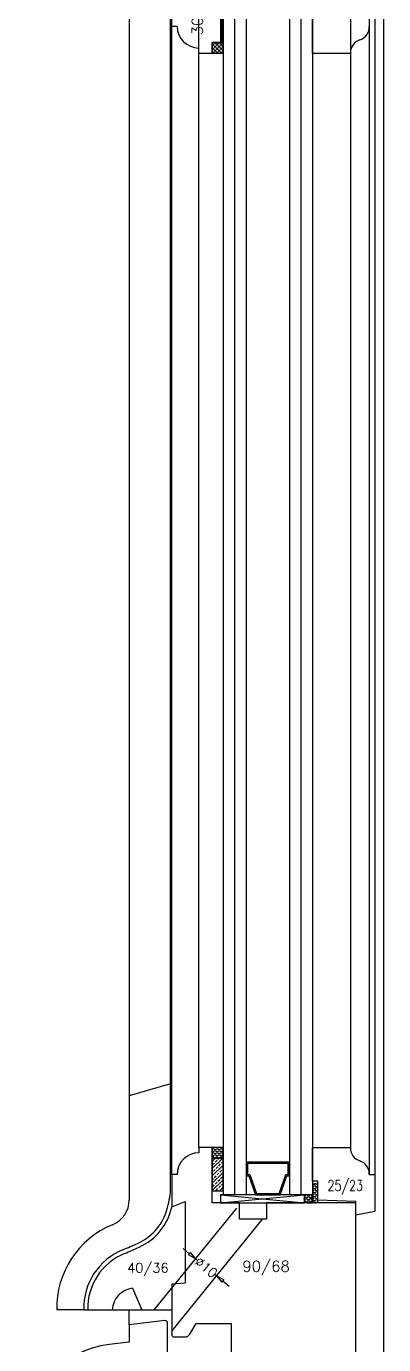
# Model space of a CAD drawing. Header units: millimetres. Extents: x 2806 to 10642, y -276 to 6064.
# Drawn here: x 4986.4 to 5118.4, y 3404.6 to 3891.5 of the extents above; entities that cross this region are included whole.
import ezdxf
from ezdxf.enums import TextEntityAlignment as Align

# ---------------------------------------------------------------- set-up
doc = ezdxf.new("R2010")
doc.units = ezdxf.units.MM
doc.layers.get('0').update_dxf_attribs({"color": 250})
doc.layers.add('dim', color=7, linetype='Continuous')
doc.styles.add('romans', font='romans.shx')
doc.dimstyles.new('Ech 1-1', dxfattribs={"dimtxt": 3.5, "dimasz": 3, "dimexe": 0.25, "dimexo": 0, "dimgap": 0.01, "dimtad": 0, "dimdec": 8, "dimzin": 12, "dimtxsty": 'romans', "dimblk": 'CLOSEDBLANK', "dimcen": 2.5, "dimclrd": 9, "dimclre": 9, "dimclrt": 6, "dimadec": 4, "dimazin": 3, "dimtfac": 1, "dimtdec": 8, "dimtmove": 0, "dimatfit": 3, "dimldrblk": 'CLOSEDBLANK', "dimfxl": 1, "dimarcsym": 0})

# ---------------------------------------------------------------- blocks, each defined once
blk = doc.blocks.new('_ClosedBlank')
at = {"color": 0, "linetype": 'ByBlock', "lineweight": -2}
for p, q in [((-1, 0.17), (0, 0)), ((-1, 0.17), (-1, -0.17)), ((0, 0), (-1, -0.17))]:
    blk.add_line(p, q, dxfattribs=at)
blk = doc.blocks.new('*D63')
at = {"layer": 'Defpoints', "color": 0, "transparency": 16777216}
for p in [(5048.89, 3436.24), (5056.66, 3429.95), (5056.72, 3430.02)]:
    blk.add_point(p, dxfattribs=at)
at = {"layer": 'dim', "color": 9, "lineweight": -2, "transparency": 16777216}
for p, q in [((5046.62, 3438.2), (5044.29, 3440.09)), ((5048.89, 3436.24), (5049.11, 3436.51)), ((5048.95, 3436.31), (5049.39, 3435.95)), ((5056.72, 3430.02), (5056.27, 3430.38)), ((5056.66, 3429.95), (5056.87, 3430.21)), ((5059.05, 3428.13), (5061.38, 3426.24))]:
    blk.add_line(p, q, dxfattribs=at)
at = {"layer": 'dim', "color": 9, "lineweight": -2, "transparency": 16777216, "xscale": 3, "yscale": 3, "zscale": 3}
for p, rotation in [((5048.95, 3436.31), 320.9680852208882), ((5056.72, 3430.02), 140.9680852208882)]:
    blk.add_blockref('_ClosedBlank', p, dxfattribs=dict(at, rotation=rotation))
at = {"layer": 'dim', "color": 6, "transparency": 16777216, "insert": (5052.83, 3433.16), "char_height": 3.5, "attachment_point": 5, "rotation": 320.9681, "style": 'romans'}
blk.add_mtext('%%c10', dxfattribs=at)

msp = doc.modelspace()

# ---------------------------------------------------------------- linework, layer by layer
for p, q in [((5118.40837936, 5707.47325006), (5118.40837936, 3387.47325006)), ((5024.40837936, 5690.47325006), (5024.40837936, 3457.96174638)), ((5039.60837936, 3460.79906108), (5039.60837936, 5678.47325006)), ((5059.10837936, 5634.97325006), (5059.10837936, 3459.97325006)), ((5063.35837936, 5634.97325006), (5063.35837936, 3459.97325006)), ((5067.60837936, 5634.97325006), (5067.60837936, 3459.97325006)), ((5083.60837936, 5634.97325006), (5083.60837936, 3459.97325006)), ((5087.85837936, 5634.97325006), (5087.85837936, 3459.97325006)), ((5092.10837936, 5634.97325006), (5092.10837936, 3459.97325006)), ((5040.10837936, 3467.47325006), (5040.10837936, 4325.47325006)), ((5113.10837936, 4325.47325006), (5113.10837936, 3467.70634432)), ((5115.10837936, 4325.47325006), (5115.10837936, 3467.47325006)), ((5050.10837936, 3477.47325006), (5050.10837936, 4315.47325006)), ((5106.10837936, 4315.47325006), (5106.10837936, 3477.47325006)), ((5092.10837936, 3881.47325006), (5092.10837936, 3911.47325006)), ((5058.10837936, 3907.47325006), (5058.10837936, 3885.47325006)), ((5058.10837936, 3907.47325006), (5058.10837936, 3885.47325006)), ((5058.70837936, 3885.47325006), (5058.70837936, 3907.47325006)), ((5040.10837936, 3891.47325006), (5040.10837936, 3901.47325006)), ((5042.10837936, 3891.47325006), (5040.10837936, 3891.47325006)), ((5055.10837936, 3885.47325006), (5059.10837936, 3885.47325006)), ((5055.10837936, 3881.47325006), (5055.10837936, 3885.47325006)), ((5058.10837936, 3885.47325006), (5055.10837936, 3885.47325006)), ((5055.10837936, 3885.47325006), (5055.10837936, 3881.47325006)), ((5058.10837936, 3885.47325006), (5058.70837936, 3885.47325006)), ((5059.10837936, 3885.47325006), (5059.10837936, 3881.47325006)), ((5050.10837936, 3881.47325006), (5050.10837936, 3883.47325006)), ((5055.10837936, 3881.47325006), (5050.10837936, 3881.47325006)), ((5059.10837936, 3881.47325006), (5055.10837936, 3881.47325006)), ((5106.10837936, 3881.47325006), (5092.10837936, 3881.47325006)), ((5039.60837936, 3500.89578527), (5024.40837936, 3496.47325006)), ((5055.10837936, 3477.47325006), (5050.10837936, 3477.47325006)), ((5050.10837936, 3477.47325006), (5050.10837936, 3475.47325006)), ((5059.10837936, 3477.47325006), (5055.10837936, 3477.47325006)), ((5055.10837936, 3477.47325006), (5055.10837936, 3473.47325006)), ((5055.10837936, 3456.97325006), (5055.10837936, 3477.47325006)), ((5059.10837936, 3473.47325006), (5059.10837936, 3477.47325006)), ((5092.10837936, 3464.97325006), (5092.10837936, 3477.47325006)), ((5092.10837936, 3477.47325006), (5106.10837936, 3477.47325006)), ((5059.10837936, 3473.47325006), (5055.10837936, 3473.47325006)), ((5055.10837936, 3473.47325006), (5055.10837936, 3461.47325006)), ((5055.10837936, 3473.47325006), (5059.10837936, 3473.47325006)), ((5059.10837936, 3461.47325006), (5059.10837936, 3473.47325006)), ((5083.6079191, 3471.97290485), (5067.6079191, 3471.97290485)), ((5067.6079191, 3471.97290485), (5067.6079191, 3466.97290485)), ((5083.1079191, 3471.47290485), (5068.1079191, 3471.47290485)), ((5068.1079191, 3471.47290485), (5068.1079191, 3467.47290485)), ((5083.1079191, 3467.47290485), (5083.1079191, 3471.47290485)), ((5083.6079191, 3466.97290485), (5083.6079191, 3471.97290485)), ((5042.10837936, 3467.47325006), (5040.10837936, 3467.47325006)), ((5040.10837936, 3467.47325006), (5040.10837936, 3455.46380759)), ((5067.6079191, 3466.97290485), (5068.6079191, 3466.97290485)), ((5068.1079191, 3467.47290485), (5068.96345812, 3467.47290485)), ((5068.6079191, 3466.97290485), (5071.04124988, 3459.97290485)), ((5068.96345812, 3467.47290485), (5071.3967889, 3460.47290485)), ((5079.8190493, 3460.47290485), (5082.25238009, 3467.47290485)), ((5080.17458832, 3459.97290485), (5082.6079191, 3466.97290485)), ((5082.25238009, 3467.47290485), (5083.1079191, 3467.47290485)), ((5082.6079191, 3466.97290485), (5083.6079191, 3466.97290485)), ((5113.10837936, 3467.47325006), (5115.10837936, 3467.47325006)), ((5115.10837936, 3467.47325006), (5115.10837936, 3453.72325006)), ((5094.10837936, 3464.97325006), (5092.10837936, 3464.97325006)), ((5092.10837936, 3463.47325006), (5092.10837936, 3457.48404962)), ((5094.10837936, 3457.97325006), (5094.10837936, 3464.97325006)), ((5094.10837936, 3457.48404962), (5094.10837936, 3463.47325006)), ((5040.10837936, 3455.55316747), (5045.11036552, 3457.47325006)), ((5045.11036552, 3457.47325006), (5045.11036552, 3427.47325006)), ((5055.10837936, 3461.47325006), (5059.10837936, 3461.47325006)), ((5065.10837936, 3456.97325006), (5055.10837936, 3456.97325006)), ((5058.10837936, 3456.97325006), (5089.10837936, 3459.97325006)), ((5058.10837936, 3459.97325006), (5089.10837936, 3456.97325006)), ((5089.10837936, 3459.97325006), (5058.10837936, 3459.97325006)), ((5058.10837936, 3459.97325006), (5058.10837936, 3456.97325006)), ((5058.10837936, 3456.97325006), (5089.10837936, 3456.97325006)), ((5092.10837936, 3459.97325006), (5059.10837936, 3459.97325006)), ((5065.10837936, 3450.97325006), (5065.10837936, 3456.97325006)), ((5071.04124988, 3459.97290485), (5080.17458832, 3459.97290485)), ((5071.3967889, 3460.47290485), (5079.8190493, 3460.47290485)), ((5075.10837936, 3456.97325006), (5075.10837936, 3450.97325006)), ((5108.10837936, 3456.97325006), (5075.10837936, 3456.97325006)), ((5089.10837936, 3456.97325006), (5089.10837936, 3459.97325006)), ((5092.10837936, 3459.97325006), (5090.10837936, 3459.97325006)), ((5090.10837936, 3456.97325006), (5092.10837936, 3456.97325006)), ((5092.10837936, 3456.97325006), (5092.10837936, 3459.97325006)), ((5108.10837936, 3457.47325006), (5094.10837936, 3457.97325006)), ((5108.10837936, 3452.47325006), (5108.10837936, 3457.47325006)), ((5108.10837936, 3387.96023364), (5108.10837936, 3456.97325006)), ((5033.67366333, 3417.47325006), (5064.10837936, 3455.01421874)), ((5115.10837936, 3453.72325006), (5108.10837936, 3452.47325006)), ((5040.10837936, 3409.53118162), (5073.70574324, 3450.97325006)), ((5075.10837936, 3450.97325006), (5065.10837936, 3450.97325006)), ((5025.61036552, 3425.47325006), (5029.11036552, 3417.47325006)), ((5040.11036552, 3427.03580674), (5045.11036552, 3427.47325006)), ((5040.11036552, 3427.03580674), (5040.11036552, 3417.47325006)), ((5007.60980897, 3417.47325006), (4997.60738085, 3417.47325006)), ((5007.60980897, 3417.47325006), (5009.11036552, 3417.47325006)), ((5009.11036552, 3417.47325006), (5018.11036552, 3417.47325006)), ((5018.11036552, 3417.47325006), (5029.11036552, 3417.47325006)), ((5024.40837936, 3411.88893426), (5024.40837936, 3417.47325006)), ((5037.60837936, 3413.47325006), (5024.40837936, 3411.88893426)), ((5029.11036552, 3417.47325006), (5040.10837936, 3417.47325006)), ((5040.10837936, 3417.47325006), (5040.10837936, 3407.97325006)), ((5024.40837936, 3411.88893426), (5024.40837936, 3405.5227975)), ((5038.60837936, 3387.47325006), (5038.60837936, 3412.47325006)), ((5046.78837254, 3408.46981388), (5049.11036552, 3412.47325006)), ((5049.11036552, 3412.47325006), (5062.10837936, 3412.47325006)), ((5062.10837936, 3412.47325006), (5062.10837936, 3397.97325006)), ((5024.40837936, 3405.5227975), (5016.96636842, 3404.6110567)), ((5040.10837936, 3407.97325006), (5040.60837936, 3407.47325006)), ((5040.60837936, 3407.47325006), (5045.05831016, 3407.47325006))]:
    msp.add_line(p, q)
at = {"linetype": 'Continuous'}
for p, q in [((5055.36505509, 3884.65766803), (5055.90387046, 3885.1964834)), ((5056.10592622, 3885.39853916), (5056.03121532, 3885.47325006)), ((5056.10592622, 3885.39853916), (5056.18063712, 3885.47325006)), ((5056.84679735, 3884.65766803), (5056.30798198, 3885.1964834)), ((5056.84679735, 3884.65766803), (5057.38561272, 3885.1964834)), ((5057.58766848, 3885.39853916), (5057.51295758, 3885.47325006)), ((5057.58766848, 3885.39853916), (5057.66237938, 3885.47325006)), ((5058.32853961, 3884.65766803), (5057.78972424, 3885.1964834)), ((5058.32853961, 3884.65766803), (5058.86735498, 3885.1964834)), ((5059.06941074, 3885.39853916), (5058.99469984, 3885.47325006)), ((5059.06941074, 3885.39853916), (5059.10837936, 3885.43750778)), ((5055.36505509, 3884.65766803), (5055.10837936, 3884.91434375)), ((5055.10837936, 3884.4009923), (5055.16299933, 3884.45561227)), ((5055.36505509, 3883.17592577), (5055.10837936, 3883.43260149)), ((5055.10837936, 3882.91925004), (5055.16299933, 3882.97387001)), ((5055.36505509, 3881.69418351), (5055.10837936, 3881.95085923)), ((5055.14412164, 3881.47325006), (5055.16299933, 3881.49212775)), ((5055.36505509, 3883.17592577), (5055.90387046, 3883.71474114)), ((5055.36505509, 3881.69418351), (5055.90387046, 3882.23299888)), ((5056.10592622, 3883.9167969), (5055.56711085, 3884.45561227)), ((5056.10592622, 3882.43505464), (5055.56711085, 3882.97387001)), ((5055.58598854, 3881.47325006), (5055.56711085, 3881.49212775)), ((5056.10592622, 3883.9167969), (5056.64474159, 3884.45561227)), ((5056.10592622, 3882.43505464), (5056.64474159, 3882.97387001)), ((5056.84679735, 3883.17592577), (5056.30798198, 3883.71474114)), ((5056.84679735, 3881.69418351), (5056.30798198, 3882.23299888)), ((5056.6258639, 3881.47325006), (5056.64474159, 3881.49212775)), ((5056.84679735, 3883.17592577), (5057.38561272, 3883.71474114)), ((5056.84679735, 3881.69418351), (5057.38561272, 3882.23299888)), ((5057.58766848, 3883.9167969), (5057.04885311, 3884.45561227)), ((5057.58766848, 3882.43505464), (5057.04885311, 3882.97387001)), ((5057.0677308, 3881.47325006), (5057.04885311, 3881.49212775)), ((5057.58766848, 3883.9167969), (5058.12648385, 3884.45561227)), ((5057.58766848, 3882.43505464), (5058.12648385, 3882.97387001)), ((5058.32853961, 3883.17592577), (5057.78972424, 3883.71474114)), ((5058.32853961, 3881.69418351), (5057.78972424, 3882.23299888)), ((5058.10760616, 3881.47325006), (5058.12648385, 3881.49212775)), ((5058.32853961, 3883.17592577), (5058.86735498, 3883.71474114)), ((5058.32853961, 3881.69418351), (5058.86735498, 3882.23299888)), ((5059.06941074, 3883.9167969), (5058.53059537, 3884.45561227)), ((5059.06941074, 3882.43505464), (5058.53059537, 3882.97387001)), ((5058.54947306, 3881.47325006), (5058.53059537, 3881.49212775)), ((5059.06941074, 3883.9167969), (5059.10837936, 3883.95576552)), ((5059.06941074, 3882.43505464), (5059.10837936, 3882.47402326)), ((5055.36505509, 3477.13236927), (5055.10837936, 3477.38904499)), ((5055.10837936, 3476.87569354), (5055.16299933, 3476.93031351)), ((5055.36505509, 3477.13236927), (5055.70593588, 3477.47325006)), ((5056.10592622, 3476.39149814), (5055.56711085, 3476.93031351)), ((5056.10592622, 3476.39149814), (5056.64474159, 3476.93031351)), ((5056.84679735, 3477.13236927), (5056.50591656, 3477.47325006)), ((5056.84679735, 3477.13236927), (5057.18767814, 3477.47325006)), ((5057.58766848, 3476.39149814), (5057.04885311, 3476.93031351)), ((5057.58766848, 3476.39149814), (5058.12648385, 3476.93031351)), ((5058.32853961, 3477.13236927), (5057.98765882, 3477.47325006)), ((5058.32853961, 3477.13236927), (5058.6694204, 3477.47325006)), ((5059.06941074, 3476.39149814), (5058.53059537, 3476.93031351)), ((5059.06941074, 3476.39149814), (5059.10837936, 3476.43046676)), ((5055.36505509, 3475.65062701), (5055.10837936, 3475.90730273)), ((5055.10837936, 3475.39395128), (5055.16299933, 3475.44857125)), ((5055.36505509, 3474.16888475), (5055.10837936, 3474.42556047)), ((5055.10837936, 3473.91220902), (5055.16299933, 3473.96682899)), ((5055.10837936, 3472.29576292), (5056.2858665, 3473.47325006)), ((5055.10837936, 3469.60168608), (5058.97994334, 3473.47325006)), ((5055.16299933, 3471.00334447), (5055.83651853, 3471.67686368)), ((5055.36505509, 3475.65062701), (5055.90387046, 3476.18944238)), ((5055.36505509, 3474.16888475), (5055.90387046, 3474.70770012)), ((5056.10592622, 3474.90975588), (5055.56711085, 3475.44857125)), ((5056.06068978, 3473.47325006), (5055.56711085, 3473.96682899)), ((5056.10592622, 3474.90975588), (5056.64474159, 3475.44857125)), ((5056.15116266, 3473.47325006), (5056.64474159, 3473.96682899)), ((5056.17327814, 3472.01362328), (5056.84679735, 3472.68714249)), ((5056.84679735, 3475.65062701), (5056.30798198, 3476.18944238)), ((5056.84679735, 3474.16888475), (5056.30798198, 3474.70770012)), ((5056.84679735, 3475.65062701), (5057.38561272, 3476.18944238)), ((5056.84679735, 3474.16888475), (5057.38561272, 3474.70770012)), ((5057.58766848, 3474.90975588), (5057.04885311, 3475.44857125)), ((5057.54243204, 3473.47325006), (5057.04885311, 3473.96682899)), ((5057.18355695, 3473.02390209), (5057.63290492, 3473.47325006)), ((5057.52031656, 3470.66658486), (5058.19383577, 3471.34010407)), ((5057.58766848, 3474.90975588), (5058.12648385, 3475.44857125)), ((5057.63290492, 3473.47325006), (5058.12648385, 3473.96682899)), ((5058.32853961, 3475.65062701), (5057.78972424, 3476.18944238)), ((5058.32853961, 3474.16888475), (5057.78972424, 3474.70770012)), ((5058.32853961, 3475.65062701), (5058.86735498, 3476.18944238)), ((5058.32853961, 3474.16888475), (5058.86735498, 3474.70770012)), ((5059.06941074, 3474.90975588), (5058.53059537, 3475.44857125)), ((5059.0241743, 3473.47325006), (5058.53059537, 3473.96682899)), ((5058.53059537, 3471.67686368), (5059.10837936, 3472.25464767)), ((5059.06941074, 3474.90975588), (5059.10837936, 3474.9487245)), ((5055.10837936, 3466.90760925), (5059.10837936, 3470.90760925)), ((5055.10837936, 3468.25464767), (5055.16299933, 3468.30926763)), ((5055.10837936, 3464.21353241), (5059.10837936, 3468.21353241)), ((5055.49975893, 3468.64602723), (5056.17327814, 3469.31954644)), ((5055.83651853, 3466.28871), (5056.51003774, 3466.96222921)), ((5056.51003774, 3469.65630605), (5057.18355695, 3470.32982526)), ((5056.84679735, 3467.29898882), (5057.52031656, 3467.97250803)), ((5057.85707616, 3468.30926763), (5058.53059537, 3468.98278684)), ((5058.19383577, 3465.9519504), (5058.86735498, 3466.62546961)), ((5058.86735498, 3469.31954644), (5059.10837936, 3469.56057083)), ((5055.10837936, 3465.56057083), (5055.49975893, 3465.9519504)), ((5055.10837936, 3461.51945558), (5059.10837936, 3465.51945558)), ((5055.16299933, 3462.92111396), (5055.83651853, 3463.59463317)), ((5056.17327814, 3463.93139277), (5056.84679735, 3464.60491198)), ((5056.51003774, 3461.57407554), (5057.18355695, 3462.24759475)), ((5057.18355695, 3464.94167158), (5057.85707616, 3465.61519079)), ((5057.52031656, 3462.58435435), (5058.19383577, 3463.25787356)), ((5057.75625068, 3461.47325006), (5059.10837936, 3462.82537874)), ((5058.53059537, 3463.59463317), (5059.10837936, 3464.17241716)), ((5092.10837936, 3462.77736382), (5092.61174661, 3463.28073108)), ((5092.10837936, 3461.29562156), (5092.61174661, 3461.79898882)), ((5092.81380238, 3462.00104458), (5092.27498701, 3462.53985995)), ((5092.81380238, 3463.48278684), (5092.48809722, 3463.808492)), ((5092.81380238, 3463.48278684), (5093.29087237, 3463.95985683)), ((5092.81380238, 3462.00104458), (5093.35261774, 3462.53985995)), ((5093.55467351, 3462.74191571), (5093.01585814, 3463.28073108)), ((5093.55467351, 3461.26017345), (5093.01585814, 3461.79898882)), ((5093.55467351, 3462.74191571), (5094.09348887, 3463.28073108)), ((5093.55467351, 3461.26017345), (5094.09348887, 3461.79898882)), ((5094.10837936, 3462.18820985), (5093.75672927, 3462.53985995)), ((5059.1032891, 3461.47325006), (5059.10837936, 3461.47834032)), ((5089.10944673, 3457.86971989), (5089.05258163, 3457.92658498)), ((5089.10944673, 3457.86971989), (5089.64826209, 3458.40853526)), ((5089.85031786, 3458.61059102), (5089.31150249, 3459.14940639)), ((5089.85031786, 3457.12884876), (5089.31150249, 3457.66766413)), ((5089.85031786, 3458.61059102), (5090.38913322, 3459.14940639)), ((5089.85031786, 3457.12884876), (5090.38913322, 3457.66766413)), ((5090.59118899, 3459.35146215), (5090.05237362, 3459.89027752)), ((5090.59118899, 3457.86971989), (5090.05237362, 3458.40853526)), ((5090.59118899, 3459.35146215), (5091.13000435, 3459.89027752)), ((5090.59118899, 3457.86971989), (5091.13000435, 3458.40853526)), ((5091.33206012, 3458.61059102), (5090.79324475, 3459.14940639)), ((5091.33206012, 3457.12884876), (5090.79324475, 3457.66766413)), ((5091.33206012, 3458.61059102), (5091.87087548, 3459.14940639)), ((5091.33206012, 3457.12884876), (5091.87087548, 3457.66766413)), ((5092.07293125, 3459.35146215), (5091.53411588, 3459.89027752)), ((5092.07293125, 3457.86971989), (5091.53411588, 3458.40853526)), ((5092.07293125, 3459.35146215), (5092.10837936, 3459.38691026)), ((5092.07293125, 3457.86971989), (5092.10837936, 3457.905168)), ((5092.10837936, 3459.8138793), (5092.61174661, 3460.31724656)), ((5092.10837936, 3458.33213704), (5092.61174661, 3458.8355043)), ((5092.81380238, 3460.51930232), (5092.27498701, 3461.05811769)), ((5092.81380238, 3459.03756006), (5092.27498701, 3459.57637543)), ((5092.81380238, 3457.5558178), (5092.27498701, 3458.09463317)), ((5092.4326446, 3457.17466002), (5092.61174661, 3457.35376204)), ((5092.81380238, 3460.51930232), (5093.35261774, 3461.05811769)), ((5092.81380238, 3459.03756006), (5093.35261774, 3459.57637543)), ((5092.81380238, 3457.5558178), (5093.35261774, 3458.09463317)), ((5093.55467351, 3459.77843119), (5093.01585814, 3460.31724656)), ((5093.55467351, 3458.29668893), (5093.01585814, 3458.8355043)), ((5093.36862215, 3457.00099803), (5093.01585814, 3457.35376204)), ((5093.55467351, 3459.77843119), (5094.09348887, 3460.31724656)), ((5093.55467351, 3458.29668893), (5094.09348887, 3458.8355043)), ((5094.10837936, 3460.70646759), (5093.75672927, 3461.05811769)), ((5094.10837936, 3459.22472533), (5093.75672927, 3459.57637543)), ((5094.10837936, 3457.74298307), (5093.75672927, 3458.09463317))]:
    msp.add_line(p, q, dxfattribs=at)
for centre, radius, start, end in [((5050.10837936, 3891.47325006), 8, 180, 270), ((5107.95344669, 3891.35670293), 5.15625, 288.7207882155, 1.2951713875), ((5111.26331203, 3881.58979719), 5.15625, 108.7207882155, 181.2951713873), ((5111.26331203, 3477.35670293), 5.15625, 178.7048286127, 251.2792117845), ((5050.10837936, 3467.47325006), 8, 90, 180), ((5107.95344669, 3467.58979719), 5.15625, 358.7048286125, 71.2792117845), ((5093.10837936, 3462.72325006), 1.25, 36.8698976458, 143.1301023542), ((5014.5543584, 3458.0168865), 9.85417523, 292.2497626953, 0.3206065244), ((5006.79105114, 3464.13615557), 32.98656137, 341.2430004135, 354.193723975), ((5090.5045009, 3458.47325006), 1.55142266, 104.7930176081, 255.2069823916), ((5093.10837936, 3458.20750738), 1.23425732, 215.8841497803, 324.1158502197), ((5019.62957452, 3459.7763149), 19.42795181, 293.8837448158, 341.2430004135), ((5019.62957452, 3459.7763149), 20.92795181, 293.9060113529, 348.1081807583), ((5030.89003393, 3418.08670493), 33.2883061, 112.2497626953, 181.0559373138), ((4947.41147577, 3617.78218341), 183.1544073, 292.7657059479, 292.8243800103), ((5030.89003393, 3418.08670493), 23.2883061, 112.150314837, 181.5094460162), ((5030.89003393, 3418.08670493), 21.7883061, 112.1300223979, 181.6133893126), ((4947.41147577, 3617.78218341), 193.1544073, 292.7509845452, 294.4948831293), ((4947.41147577, 3617.78218341), 194.6544073, 292.7486271606, 294.4925676276), ((5026.70728452, 3416.9292635), 8.6141127, 97.3158938226, 176.3793267093), ((5037.60837936, 3412.47325006), 1, 0, 90), ((5045.05831016, 3409.47325006), 2, 270, 329.886266849), ((5021.2224908, 3369.87080019), 35, 96.9846539537, 174.0922467224)]:
    msp.add_arc(centre, radius, start, end)

# ---------------------------------------------------------------- texts
at = {"layer": 'dim', "style": 'romans'}
msp.add_text('30/18', height=4, rotation=90, dxfattribs=at).set_placement((5051.5740006, 3896.92023583), align=Align.CENTER)
at = {"layer": 'dim', "style": 'romans', "width": 0.75}
msp.add_text('25/23', height=4, dxfattribs=at).set_placement((5104.22431837, 3463.35960311), align=Align.MIDDLE_CENTER)
at = {"layer": 'dim', "style": 'romans'}
for s, height, p in [('40/36', 3.5, (5031.31720963, 3431.19340258)), ('90/68', 4, (5074.99562008, 3431.55189122))]:
    msp.add_text(s, height=height, dxfattribs=at).set_placement(p, align=Align.CENTER)

# ---------------------------------------------------------------- dimensions: what is measured, and where the dimension line sits
at = {"layer": 'dim'}
dim = msp.add_aligned_dim(p1=(5048.8910213446, 3436.2437343983), p2=(5056.658974326, 3429.9462026216), distance=0.090024742, text='%%c<>', dimstyle='Ech 1-1', dxfattribs=at)
dim.commit()
dim.dimension.update_dxf_attribs({"geometry": '*D63', "text_midpoint": (5052.8316912026, 3433.1648993063)})

doc.saveas('drawing.dxf')
